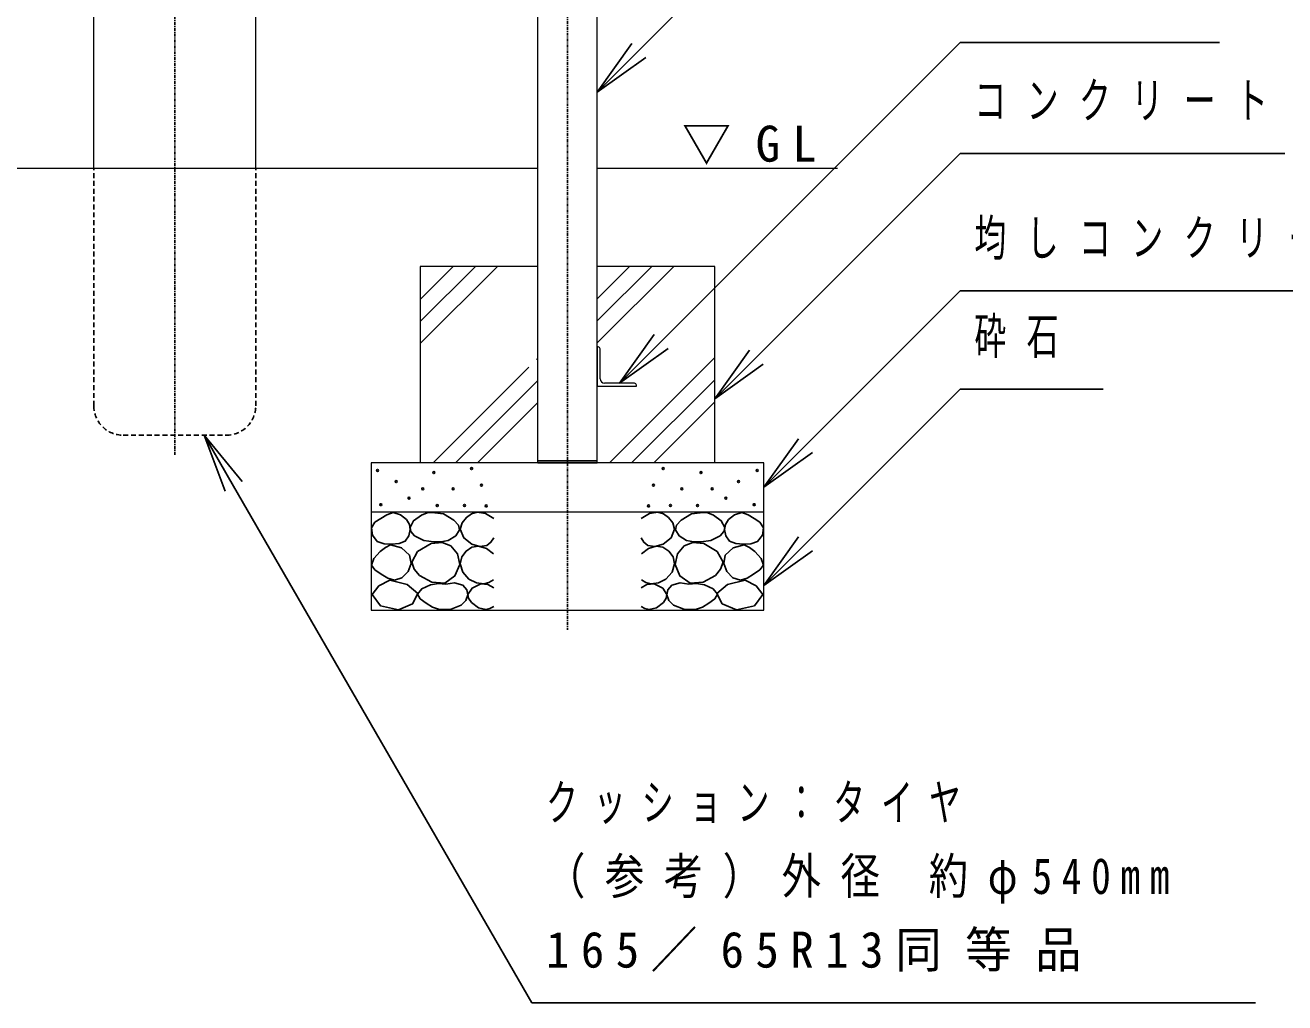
# Model space of a CAD drawing. Units: millimetres at full size; details may follow other scales. Extents: x -7816 to 0, y -1239 to 5340.
# Drawn here: x -3460 to -2177, y 1120 to 2116 of the extents above; entities that cross this region are included whole.
import ezdxf

# ---------------------------------------------------------------- set-up
doc = ezdxf.new("R2010")
doc.units = ezdxf.units.MM
doc.linetypes.add('USER2', pattern=[6, 3, -1, 1, -1])
doc.linetypes.add('USER4', pattern=[8, 5, -3])
doc.layers.add('線', color=2, linetype='Continuous', lineweight=25)
doc.layers.add('補助', color=2, linetype='Continuous', lineweight=13)
doc.styles.add('ＭＳ ゴシック', font='')
doc.styles.get('ＭＳ ゴシック').set_extended_font_data('MS Gothic')

msp = doc.modelspace()

# ---------------------------------------------------------------- linework, layer by layer
at = {"layer": '線', "color": 20, "linetype": 'USER2'}
for p, q in [((-3308, 1678), (-3308, 2835.25)), ((-2908, 2330), (-2908, 1500))]:
    msp.add_line(p, q, dxfattribs=at)
at = {"layer": '線', "color": 7, "lineweight": 13}
for p, q in [((-3390.5, 1970), (-3390.5, 2212)), ((-3225.5, 1970), (-3225.5, 2212)), ((-2938.25, 1670), (-2938.25, 2175)), ((-2877.75, 1670), (-2877.75, 2175)), ((-3677.75, 1970), (-2938.25, 1970)), ((-2877.75, 1970), (-2633, 1970)), ((-3058, 1870), (-3058, 1670)), ((-2938.25, 1870), (-3058, 1870)), ((-2758, 1870), (-2877.75, 1870)), ((-2758, 1670), (-2758, 1870)), ((-2876.75, 1788), (-2877.75, 1788)), ((-2877.75, 1788), (-2877.75, 1748)), ((-2874.75, 1755.5), (-2874.75, 1786)), ((-2877.75, 1748), (-2837.75, 1748)), ((-2839.75, 1751), (-2870.25, 1751)), ((-2837.75, 1748), (-2837.75, 1749)), ((-2708, 1670), (-3108, 1670)), ((-3108, 1670), (-3108, 1520)), ((-2938.25, 1670), (-2877.75, 1670)), ((-2708, 1520), (-2708, 1670)), ((-3108, 1620), (-2708, 1620)), ((-3108, 1520), (-2708, 1520))]:
    msp.add_line(p, q, dxfattribs=at)
at = {"layer": '線', "color": 4, "linetype": 'USER4'}
for p, q in [((-3390.5, 1728), (-3390.5, 1970)), ((-3225.5, 1728), (-3225.5, 1970)), ((-3360.5, 1698), (-3255.5, 1698))]:
    msp.add_line(p, q, dxfattribs=at)
at = {"layer": '線'}
msp.add_line((-2938.25, 1672), (-2877.75, 1672), dxfattribs=at)
for points in [[(-3085.551, 1619.402), (-3092.014, 1616.862), (-3098.225, 1613.382), (-3104.083, 1609.344), (-3107.731, 1603.877), (-3106.719, 1596.294), (-3101.711, 1589.935), (-3094.845, 1587.345), (-3087.136, 1587.084), (-3079.523, 1587.688), (-3073.194, 1590.252), (-3069.442, 1595.538), (-3068.125, 1601.976), (-3068.973, 1607.181), (-3071.927, 1612.115), (-3078.087, 1616.942)], [(-3046.127, 1619.493), (-3051.032, 1618.876), (-3056.669, 1616.79), (-3064.64, 1611.002), (-3068.292, 1604.086), (-3067.417, 1600.124), (-3063.696, 1595.707), (-3054.205, 1590.934), (-3044.235, 1589.49), (-3036.885, 1589.318), (-3029.369, 1590.842), (-3021.77, 1595.456), (-3018.016, 1601.653), (-3018.986, 1606.306), (-3023.693, 1611.654), (-3034.361, 1617.861)], [(-2769.873, 1619.493), (-2764.968, 1618.876), (-2759.331, 1616.79), (-2751.36, 1611.002), (-2747.708, 1604.086), (-2748.583, 1600.124), (-2752.304, 1595.707), (-2761.795, 1590.934), (-2771.765, 1589.49), (-2779.115, 1589.318), (-2786.631, 1590.842), (-2794.23, 1595.456), (-2797.984, 1601.653), (-2797.014, 1606.306), (-2792.307, 1611.654), (-2781.639, 1617.861)], [(-2730.449, 1619.402), (-2723.986, 1616.862), (-2717.775, 1613.382), (-2711.917, 1609.344), (-2708.269, 1603.877), (-2709.281, 1596.294), (-2714.289, 1589.935), (-2721.155, 1587.345), (-2728.864, 1587.084), (-2736.477, 1587.688), (-2742.806, 1590.252), (-2746.558, 1595.538), (-2747.875, 1601.976), (-2747.027, 1607.181), (-2744.073, 1612.115), (-2737.913, 1616.942)], [(-3088.086, 1586.45), (-3093.415, 1583.657), (-3098.859, 1579.479), (-3105.308, 1572.659), (-3107.731, 1565.855), (-3104.103, 1561.027), (-3097.592, 1556.666), (-3090.954, 1552.379), (-3084.284, 1550.329), (-3076.64, 1552.776), (-3070.343, 1559.201), (-3067.236, 1567.478), (-3068.759, 1575.994), (-3076.917, 1583.245)], [(-3058.831, 1555.163), (-3046.242, 1548.307), (-3032.883, 1547.324), (-3022.599, 1554.778), (-3017.747, 1566.515), (-3020.027, 1577.293), (-3026.936, 1585.436), (-3035.761, 1588.869), (-3046.938, 1587.598), (-3060.692, 1579.543), (-3066.669, 1568.678), (-3064.034, 1561.484)], [(-2757.169, 1555.163), (-2769.758, 1548.307), (-2783.117, 1547.324), (-2793.401, 1554.778), (-2798.253, 1566.515), (-2795.973, 1577.293), (-2789.064, 1585.436), (-2780.239, 1588.869), (-2769.062, 1587.598), (-2755.308, 1579.543), (-2749.331, 1568.678), (-2751.966, 1561.484)], [(-2727.914, 1586.45), (-2722.585, 1583.657), (-2717.141, 1579.479), (-2710.692, 1572.659), (-2708.269, 1565.855), (-2711.897, 1561.027), (-2718.408, 1556.666), (-2725.046, 1552.379), (-2731.716, 1550.329), (-2739.36, 1552.776), (-2745.657, 1559.201), (-2748.764, 1567.478), (-2747.241, 1575.994), (-2739.083, 1583.245)], [(-3088.905, 1550.517), (-3100.225, 1544.498), (-3107.036, 1535.683), (-3098.549, 1524.413), (-3080.114, 1520.299), (-3065.761, 1526.41), (-3060.335, 1536.782), (-3071.117, 1545.89)], [(-3031.802, 1546.373), (-3039.337, 1546.999), (-3047.479, 1545.562), (-3056.406, 1541.504), (-3060.723, 1536.102), (-3058.037, 1531.419), (-3052.074, 1526.912), (-3045.595, 1523.068), (-3038.289, 1520.695), (-3026.44, 1520.928), (-3016.124, 1525.02), (-3011.421, 1529.827), (-3009.367, 1535.561), (-3010.427, 1540.709), (-3014.503, 1545.292), (-3022.901, 1547.832)], [(-2784.198, 1546.373), (-2776.663, 1546.999), (-2768.521, 1545.562), (-2759.594, 1541.504), (-2755.277, 1536.102), (-2757.963, 1531.419), (-2763.926, 1526.912), (-2770.405, 1523.068), (-2777.711, 1520.695), (-2789.56, 1520.928), (-2799.876, 1525.02), (-2804.579, 1529.827), (-2806.633, 1535.561), (-2805.573, 1540.709), (-2801.497, 1545.292), (-2793.099, 1547.832)], [(-2727.095, 1550.517), (-2715.775, 1544.498), (-2708.964, 1535.683), (-2717.451, 1524.413), (-2735.886, 1520.299), (-2750.239, 1526.41), (-2755.665, 1536.782), (-2744.883, 1545.89)]]:
    msp.add_lwpolyline(points, close=True, dxfattribs=at)
for points in [[(-2983, 1613.299), (-2991.427, 1618.154), (-3000.11, 1619.636), (-3005.729, 1617.948), (-3010.883, 1614.249), (-3015.355, 1608.941), (-3017.22, 1602.209), (-3013.552, 1593.439), (-3005.496, 1587), (-2997.197, 1584.621), (-2989.971, 1585.733), (-2985.921, 1589.109), (-2983, 1593.654)], [(-2833, 1613.299), (-2824.573, 1618.154), (-2815.89, 1619.636), (-2810.271, 1617.948), (-2805.117, 1614.249), (-2800.645, 1608.941), (-2798.78, 1602.209), (-2802.448, 1593.439), (-2810.504, 1587), (-2818.803, 1584.621), (-2826.029, 1585.733), (-2830.079, 1589.109), (-2833, 1593.654)], [(-2983.317, 1577.178), (-2990.457, 1582.64), (-2998.526, 1585.099), (-3005.231, 1583.875), (-3011.199, 1580.03), (-3015.592, 1574.248), (-3017.22, 1567.039), (-3014.556, 1558.431), (-3008.348, 1551.513), (-3000.709, 1547.642), (-2993.139, 1546.761), (-2987.985, 1548.2), (-2983.317, 1550.88)], [(-2832.683, 1577.178), (-2825.543, 1582.64), (-2817.474, 1585.099), (-2810.769, 1583.875), (-2804.801, 1580.03), (-2800.408, 1574.248), (-2798.78, 1567.039), (-2801.444, 1558.431), (-2807.652, 1551.513), (-2815.291, 1547.642), (-2822.861, 1546.761), (-2828.015, 1548.2), (-2832.683, 1550.88)], [(-2983, 1542.642), (-2989.018, 1545.96), (-2996.307, 1546.761), (-3005.024, 1542.427), (-3009.298, 1535.671), (-3008.686, 1532.001), (-3005.813, 1527.75), (-2998.651, 1522.278), (-2991.238, 1520.462), (-2986.942, 1521.514), (-2983, 1523.631)], [(-2833, 1542.642), (-2826.982, 1545.96), (-2819.693, 1546.761), (-2810.976, 1542.427), (-2806.702, 1535.671), (-2807.314, 1532.001), (-2810.187, 1527.75), (-2817.349, 1522.278), (-2824.762, 1520.462), (-2829.058, 1521.514), (-2833, 1523.631)]]:
    msp.add_lwpolyline(points, dxfattribs=at)
for centre in [(-3101.394, 1662.177), (-3044.044, 1659.959), (-3005.583, 1664.091), (-2810.417, 1664.091), (-2771.956, 1659.959), (-2714.606, 1662.177), (-3082.383, 1650.77), (-3055.451, 1643.483), (-3024.504, 1643.549), (-2995.582, 1647.063), (-2820.418, 1647.063), (-2791.496, 1643.549), (-2760.549, 1643.483), (-2733.617, 1650.77), (-3069.392, 1633.977), (-2746.608, 1633.977), (-3098.225, 1627.323), (-3040.559, 1626.373), (-3012.881, 1626.521), (-2990.717, 1625.98), (-2825.283, 1625.98), (-2803.119, 1626.521), (-2775.441, 1626.373), (-2717.775, 1627.323)]:
    msp.add_circle(centre, 1, dxfattribs=at)
at = {"layer": '線', "color": 7, "lineweight": 13}
for centre, radius, start, end in [((-2876.75, 1786), 2, 0, 90), ((-2870.25, 1755.5), 4.5, 180, 270), ((-2839.75, 1749), 2, 0, 90)]:
    msp.add_arc(centre, radius, start, end, dxfattribs=at)
at = {"layer": '線', "color": 4, "linetype": 'USER4'}
for centre, start, end in [((-3360.5, 1728), 180, 270), ((-3255.5, 1728), 270, 0)]:
    msp.add_arc(centre, 30, start, end, dxfattribs=at)
at = {"layer": '補助', "lineweight": 25}
for p, q in [((-2835.324, 2089.926), (-2606.716, 2318.534)), ((-2842.395, 2096.997), (-2877.75, 2047.5)), ((-2812.574, 1793.426), (-2508, 2098)), ((-2508, 2098), (-2488, 2098)), ((-2488, 2098), (-2243.611, 2098)), ((-2877.75, 2047.5), (-2835.324, 2089.926)), ((-2828.253, 2082.855), (-2877.75, 2047.5)), ((-2715.574, 1777.426), (-2508, 1985)), ((-2508, 1985), (-2488, 1985)), ((-2488, 1985), (-2177.364, 1985)), ((-2665.574, 1687.426), (-2508, 1845)), ((-2508, 1845), (-2488, 1845)), ((-2488, 1845), (-2062.838, 1845)), ((-2819.645, 1800.497), (-2855, 1751)), ((-2855, 1751), (-2812.574, 1793.426)), ((-2805.503, 1786.355), (-2855, 1751)), ((-2722.645, 1784.497), (-2758, 1735)), ((-2758, 1735), (-2715.574, 1777.426)), ((-2708.503, 1770.355), (-2758, 1735)), ((-2665.574, 1587.426), (-2508, 1745)), ((-2508, 1745), (-2488, 1745)), ((-2488, 1745), (-2362.25, 1745)), ((-3256.66, 1641.038), (-3278, 1698)), ((-3239.34, 1651.038), (-3278, 1698)), ((-3278, 1698), (-3248, 1646.038)), ((-2672.645, 1694.497), (-2708, 1645)), ((-2708, 1645), (-2665.574, 1687.426)), ((-2658.503, 1680.355), (-2708, 1645)), ((-3248, 1646.038), (-2944.292, 1120)), ((-2672.645, 1594.497), (-2708, 1545)), ((-2708, 1545), (-2665.574, 1587.426)), ((-2658.503, 1580.355), (-2708, 1545)), ((-2944.292, 1120), (-2924.292, 1120)), ((-2924.292, 1120), (-2207.017, 1120))]:
    msp.add_line(p, q, dxfattribs=at)
at = {"layer": '補助'}
for p, q in [((-3058, 1791.338), (-2979.338, 1870)), ((-3058, 1813.789), (-3001.789, 1870)), ((-3058, 1836.24), (-3024.24, 1870)), ((-2877.75, 1791.983), (-2799.733, 1870)), ((-2877.75, 1814.434), (-2822.184, 1870)), ((-2877.75, 1836.884), (-2844.634, 1870)), ((-2939.634, 1775), (-2938.25, 1776.384)), ((-2865.029, 1670), (-2758, 1777.029)), ((-3044.634, 1670), (-2947.409, 1767.225)), ((-3022.184, 1670), (-2938.25, 1753.934)), ((-2842.579, 1670), (-2758, 1754.579)), ((-2999.733, 1670), (-2938.25, 1731.483)), ((-2820.128, 1670), (-2758, 1732.128))]:
    msp.add_line(p, q, dxfattribs=at)

# ---------------------------------------------------------------- texts
at = {"layer": '補助', "char_height": 36.66, "style": 'ＭＳ ゴシック'}
for s, insert, attachment_point in [('\\T1.64;\\W0.65;コンクリート', (-2493.5, 2057.5), 1), ('\\T1.5;▽GL', (-2791.333, 1973.333), 7), ('\\T1.64;\\W0.65;均しコンクリート', (-2493.5, 1917.5), 1), ('\\T1.64;\\W0.65;砕石', (-2493.5, 1817.5), 1), ('\\T1.5;\\W0.65;クッション：タイヤ', (-2929.792, 1342.5), 1), ('\\T1.5;\\W0.8;（参考）外径\\~約φ540mm', (-2929.792, 1267.5), 1), ('\\T1.5;\\W0.95;165／65R13同等品', (-2929.792, 1192.5), 1)]:
    msp.add_mtext(s, dxfattribs=dict(at, insert=insert, attachment_point=attachment_point))

doc.saveas('drawing.dxf')
